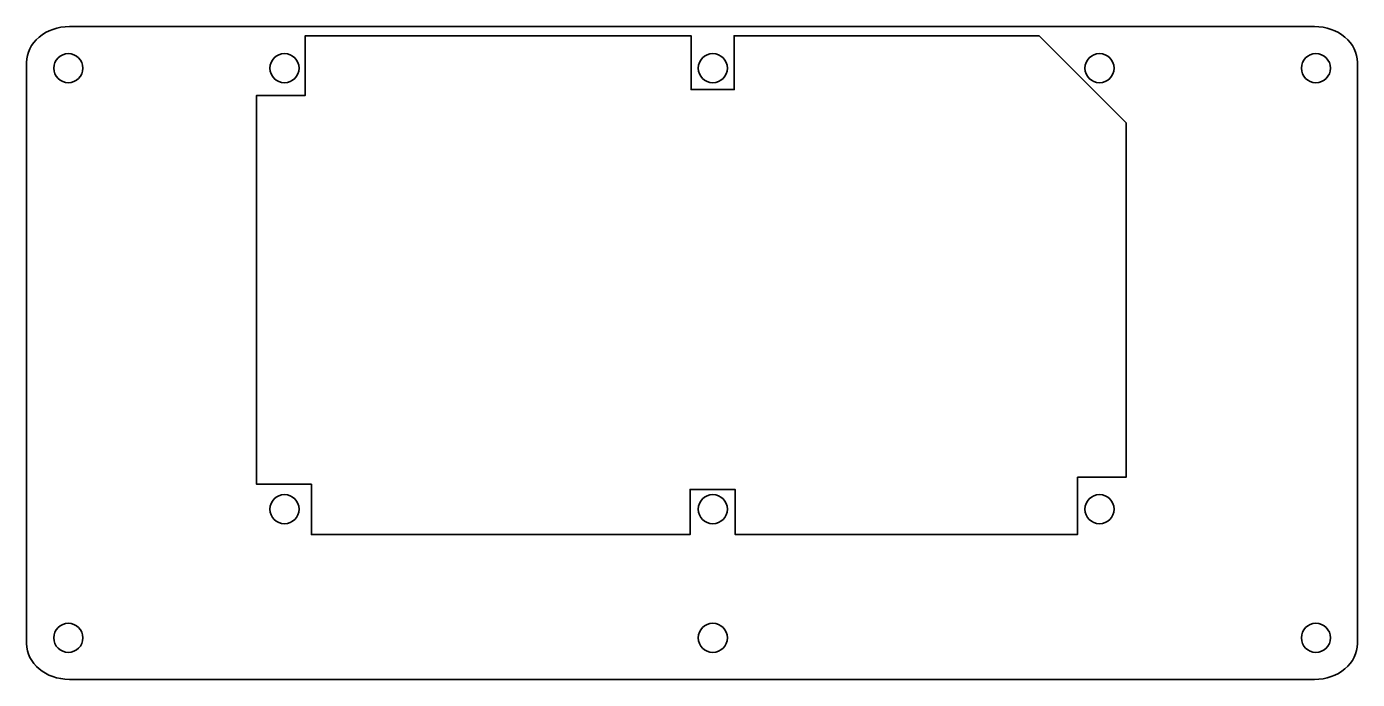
# Model space of a CAD drawing. Header units: millimetres. Extents: x 181 to 501, y 80 to 237.
import ezdxf

# ---------------------------------------------------------------- set-up
doc = ezdxf.new("R2010")
doc.units = ezdxf.units.MM
doc.header["$MEASUREMENT"] = 0
doc.layers.add('Layer 1', color=7, linetype='Continuous')

msp = doc.modelspace()

# ---------------------------------------------------------------- linework, layer by layer
at = {"layer": 'Layer 1', "lineweight": 35}
for points, knots in [([(191.7744, 236.7719), (189.0493, 236.7719), (186.4357, 235.8648), (184.5088, 234.2504), (182.5819, 232.636), (181.4992, 230.4463), (181.4992, 228.1632), (181.4992, 228.1632), (181.4992, 88.5019), (181.4992, 88.5019), (181.4992, 83.7474), (186.0996, 79.8931), (191.7744, 79.8931), (191.7744, 79.8931), (491.224, 79.8931), (491.224, 79.8931), (493.9491, 79.8931), (496.5627, 80.8001), (498.4896, 82.4146), (500.4166, 84.029), (501.4992, 86.2187), (501.4992, 88.5019), (501.4992, 88.5019), (501.4992, 228.1632), (501.4992, 228.1632), (501.4992, 230.4463), (500.4165, 232.636), (498.4896, 234.2504), (496.5627, 235.8648), (493.9491, 236.7719), (491.224, 236.7719), (491.224, 236.7719), (191.7744, 236.7719), (191.7744, 236.7719)], [0, 0, 0, 0, 0.09090909, 0.09090909, 0.09090909, 0.18181818, 0.18181818, 0.18181818, 0.27272727, 0.27272727, 0.27272727, 0.36363636, 0.36363636, 0.36363636, 0.45454545, 0.45454545, 0.45454545, 0.54545455, 0.54545455, 0.54545455, 0.63636364, 0.63636364, 0.63636364, 0.72727273, 0.72727273, 0.72727273, 0.81818182, 0.81818182, 0.81818182, 0.90909091, 0.90909091, 0.90909091, 1, 1, 1, 1]), ([(434.1808, 128.5049), (434.1808, 128.5049), (445.9361, 128.5049), (445.9361, 128.5049), (445.9361, 128.5049), (445.9361, 161.8507), (445.9361, 161.8507), (445.9361, 161.8507), (445.9361, 213.6246), (445.9361, 213.6246), (445.9361, 213.6246), (424.968, 234.5927), (424.968, 234.5927), (424.968, 234.5927), (351.6145, 234.5927), (351.6145, 234.5927), (351.6145, 234.5927), (351.6508, 221.6345), (351.6508, 221.6345), (351.6508, 221.6345), (341.2972, 221.6345), (341.2972, 221.6345), (341.2972, 221.6345), (341.2972, 234.5927), (341.2972, 234.5927), (341.2972, 234.5927), (248.4895, 234.5927), (248.4895, 234.5927), (248.4895, 234.5927), (248.4895, 220.2431), (248.4895, 220.2431), (248.4895, 220.2431), (236.8053, 220.2431), (236.8053, 220.2431), (236.8053, 220.2431), (236.8053, 126.7727), (236.8053, 126.7727), (236.8053, 126.7727), (249.9653, 126.7727), (249.9653, 126.7727), (249.9653, 126.7727), (249.9653, 114.6794), (249.9653, 114.6794), (249.9653, 114.6794), (296.0192, 114.6794), (296.0192, 114.6794), (296.0192, 114.6794), (341.0571, 114.6794), (341.0571, 114.6794), (341.0571, 114.6794), (341.0571, 125.5566), (341.0571, 125.5566), (341.0571, 125.5566), (351.8914, 125.5155), (351.8914, 125.5155), (351.8914, 125.5155), (351.8914, 114.6794), (351.8914, 114.6794), (351.8914, 114.6794), (434.1808, 114.6794), (434.1808, 114.6794), (434.1808, 114.6794), (434.1808, 128.5049), (434.1808, 128.5049)], [0, 0, 0, 0, 0.04761905, 0.04761905, 0.04761905, 0.0952381, 0.0952381, 0.0952381, 0.14285714, 0.14285714, 0.14285714, 0.19047619, 0.19047619, 0.19047619, 0.23809524, 0.23809524, 0.23809524, 0.28571429, 0.28571429, 0.28571429, 0.33333333, 0.33333333, 0.33333333, 0.38095238, 0.38095238, 0.38095238, 0.42857143, 0.42857143, 0.42857143, 0.47619048, 0.47619048, 0.47619048, 0.52380952, 0.52380952, 0.52380952, 0.57142857, 0.57142857, 0.57142857, 0.61904762, 0.61904762, 0.61904762, 0.66666667, 0.66666667, 0.66666667, 0.71428571, 0.71428571, 0.71428571, 0.76190476, 0.76190476, 0.76190476, 0.80952381, 0.80952381, 0.80952381, 0.85714286, 0.85714286, 0.85714286, 0.9047619, 0.9047619, 0.9047619, 0.95238095, 0.95238095, 0.95238095, 1, 1, 1, 1]), ([(195.0309, 226.7931), (195.0309, 228.7261), (193.4639, 230.2931), (191.5309, 230.2931), (189.5979, 230.2931), (188.0309, 228.7261), (188.0309, 226.7931), (188.0309, 224.8601), (189.5979, 223.2931), (191.5309, 223.2931), (193.4639, 223.2931), (195.0309, 224.8601), (195.0309, 226.7931)], [0, 0, 0, 0, 0.25, 0.25, 0.25, 0.5, 0.5, 0.5, 0.75, 0.75, 0.75, 1, 1, 1, 1]), ([(246.9992, 226.7931), (246.9992, 228.7261), (245.4322, 230.2931), (243.4992, 230.2931), (241.5662, 230.2931), (239.9992, 228.7261), (239.9992, 226.7931), (239.9992, 224.8601), (241.5662, 223.2931), (243.4992, 223.2931), (245.4322, 223.2931), (246.9992, 224.8601), (246.9992, 226.7931)], [0, 0, 0, 0, 0.25, 0.25, 0.25, 0.5, 0.5, 0.5, 0.75, 0.75, 0.75, 1, 1, 1, 1]), ([(349.9992, 226.793), (349.9992, 228.7261), (348.4322, 230.293), (346.4992, 230.293), (344.5662, 230.2931), (342.9992, 228.7261), (342.9992, 226.7931), (342.9992, 224.86), (344.5662, 223.2931), (346.4992, 223.2931), (348.4322, 223.293), (349.9992, 224.86), (349.9992, 226.793)], [0, 0, 0, 0, 0.25, 0.25, 0.25, 0.5, 0.5, 0.5, 0.75, 0.75, 0.75, 1, 1, 1, 1]), ([(442.9992, 226.7931), (442.9992, 228.7261), (441.4322, 230.2931), (439.4992, 230.2931), (437.5662, 230.2931), (435.9992, 228.7261), (435.9992, 226.7931), (435.9992, 224.8601), (437.5662, 223.2931), (439.4992, 223.2931), (441.4322, 223.2931), (442.9992, 224.8601), (442.9992, 226.7931)], [0, 0, 0, 0, 0.25, 0.25, 0.25, 0.5, 0.5, 0.5, 0.75, 0.75, 0.75, 1, 1, 1, 1]), ([(495.0309, 226.7931), (495.0309, 228.7261), (493.4639, 230.2931), (491.5309, 230.2931), (489.5979, 230.2931), (488.0309, 228.7261), (488.0309, 226.7931), (488.0309, 224.8601), (489.5979, 223.2931), (491.5309, 223.2931), (493.4639, 223.2931), (495.0309, 224.8601), (495.0309, 226.7931)], [0, 0, 0, 0, 0.25, 0.25, 0.25, 0.5, 0.5, 0.5, 0.75, 0.75, 0.75, 1, 1, 1, 1]), ([(246.9992, 120.7931), (246.9992, 122.7261), (245.4322, 124.2931), (243.4992, 124.2931), (241.5662, 124.2931), (239.9992, 122.7261), (239.9992, 120.7931), (239.9992, 118.8601), (241.5662, 117.2931), (243.4992, 117.2931), (245.4322, 117.2931), (246.9992, 118.8601), (246.9992, 120.7931)], [0, 0, 0, 0, 0.25, 0.25, 0.25, 0.5, 0.5, 0.5, 0.75, 0.75, 0.75, 1, 1, 1, 1]), ([(349.9991, 120.793), (349.9991, 122.7261), (348.4322, 124.2929), (346.4992, 124.2929), (344.5662, 124.293), (342.9992, 122.7261), (342.9992, 120.7931), (342.9992, 118.86), (344.5662, 117.2932), (346.4992, 117.2932), (348.4322, 117.293), (349.9991, 118.86), (349.9991, 120.793)], [0, 0, 0, 0, 0.25, 0.25, 0.25, 0.5, 0.5, 0.5, 0.75, 0.75, 0.75, 1, 1, 1, 1]), ([(442.9992, 120.7931), (442.9992, 122.7261), (441.4322, 124.2931), (439.4992, 124.2931), (437.5662, 124.2931), (435.9992, 122.7261), (435.9992, 120.7931), (435.9992, 118.8601), (437.5662, 117.2931), (439.4992, 117.2931), (441.4322, 117.2931), (442.9992, 118.8601), (442.9992, 120.7931)], [0, 0, 0, 0, 0.25, 0.25, 0.25, 0.5, 0.5, 0.5, 0.75, 0.75, 0.75, 1, 1, 1, 1]), ([(195.0309, 89.8612), (195.0309, 91.7942), (193.4639, 93.3612), (191.5309, 93.3612), (189.5979, 93.3612), (188.0309, 91.7942), (188.0309, 89.8612), (188.0309, 87.9282), (189.5979, 86.3612), (191.5309, 86.3612), (193.4639, 86.3612), (195.0309, 87.9282), (195.0309, 89.8612)], [0, 0, 0, 0, 0.25, 0.25, 0.25, 0.5, 0.5, 0.5, 0.75, 0.75, 0.75, 1, 1, 1, 1]), ([(349.9992, 89.8627), (349.9992, 91.7957), (348.4322, 93.3627), (346.4992, 93.3627), (344.5662, 93.3627), (342.9992, 91.7957), (342.9992, 89.8627), (342.9992, 87.9297), (344.5662, 86.3627), (346.4992, 86.3627), (348.4322, 86.3627), (349.9992, 87.9297), (349.9992, 89.8627)], [0, 0, 0, 0, 0.25, 0.25, 0.25, 0.5, 0.5, 0.5, 0.75, 0.75, 0.75, 1, 1, 1, 1]), ([(495.0309, 89.8627), (495.0309, 91.7957), (493.4639, 93.3627), (491.5309, 93.3627), (489.5979, 93.3627), (488.0309, 91.7957), (488.0309, 89.8627), (488.0309, 87.9297), (489.5979, 86.3627), (491.5309, 86.3627), (493.4639, 86.3627), (495.0309, 87.9297), (495.0309, 89.8627)], [0, 0, 0, 0, 0.25, 0.25, 0.25, 0.5, 0.5, 0.5, 0.75, 0.75, 0.75, 1, 1, 1, 1])]:
    msp.add_open_spline(points, degree=3, knots=knots, dxfattribs=at)

doc.saveas('drawing.dxf')
